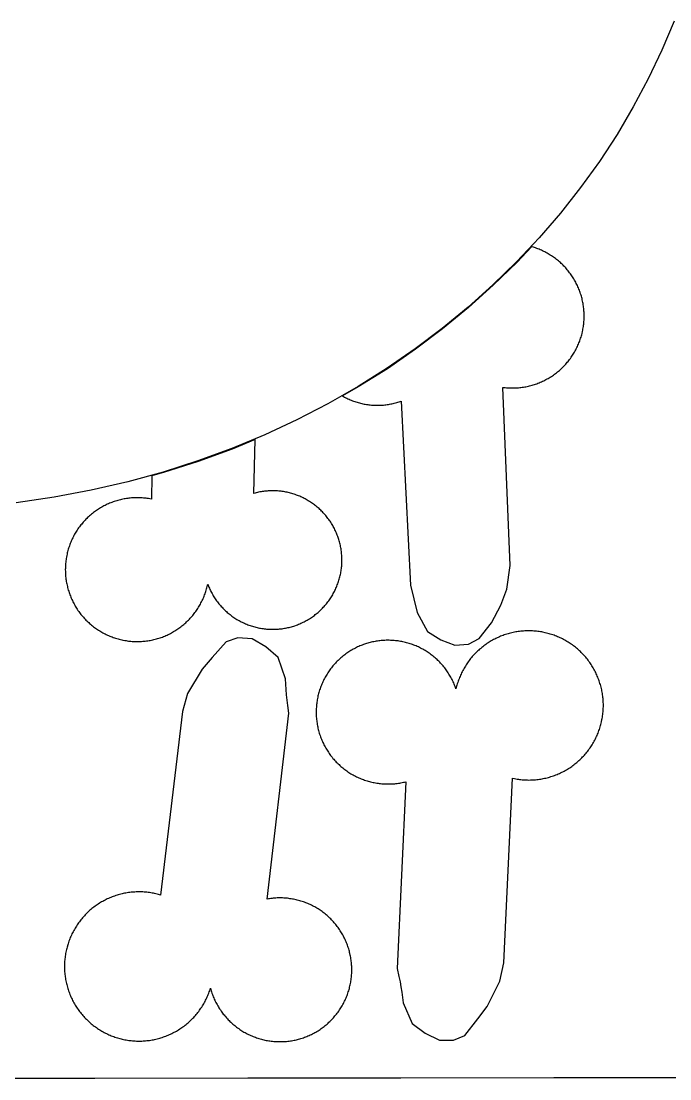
# Model space of a CAD drawing. Extents: x -246 to 246, y -104 to 199.
# Drawn here: x -5.59 to 6, y 108.32 to 127.21 of the extents above; entities that cross this region are included whole.
import ezdxf

# ---------------------------------------------------------------- set-up
doc = ezdxf.new("R2010")
doc.units = 0
doc.layers.add('Add_Red', color=1, linetype='Continuous')
doc.layers.add('Outline_Red', color=1, linetype='Continuous')

msp = doc.modelspace()

# ---------------------------------------------------------------- linework, layer by layer
at = {"layer": 'Add_Red'}
for points in [[(2.405, 116.079), (2.594, 116.179), (2.814, 116.46), (2.982, 116.776), (3.09, 117.064), (3.148, 117.488), (3.015, 120.668), (3.037, 120.665), (3.059, 120.663), (3.082, 120.661), (3.104, 120.659), (3.127, 120.658), (3.149, 120.657), (3.183, 120.657), (3.206, 120.657), (3.228, 120.657), (3.251, 120.658), (3.273, 120.66), (3.296, 120.661), (3.318, 120.664), (3.34, 120.666), (3.362, 120.669), (3.385, 120.672), (3.407, 120.676), (3.429, 120.68), (3.451, 120.685), (3.473, 120.689), (3.495, 120.695), (3.516, 120.7), (3.538, 120.706), (3.559, 120.713), (3.581, 120.719), (3.602, 120.727), (3.623, 120.734), (3.644, 120.742), (3.665, 120.75), (3.686, 120.759), (3.706, 120.768), (3.727, 120.777), (3.747, 120.787), (3.767, 120.797), (3.787, 120.807), (3.807, 120.818), (3.826, 120.829), (3.846, 120.84), (3.865, 120.852), (3.884, 120.864), (3.902, 120.876), (3.921, 120.889), (3.939, 120.902), (3.957, 120.915), (3.975, 120.929), (3.993, 120.943), (4.01, 120.957), (4.027, 120.972), (4.044, 120.987), (4.06, 121.002), (4.077, 121.017), (4.093, 121.033), (4.108, 121.049), (4.124, 121.065), (4.139, 121.082), (4.154, 121.099), (4.168, 121.116), (4.183, 121.133), (4.197, 121.151), (4.21, 121.168), (4.224, 121.186), (4.237, 121.205), (4.249, 121.223), (4.262, 121.242), (4.274, 121.261), (4.285, 121.28), (4.297, 121.299), (4.308, 121.319), (4.319, 121.339), (4.329, 121.358), (4.339, 121.379), (4.349, 121.399), (4.358, 121.419), (4.367, 121.44), (4.376, 121.461), (4.384, 121.481), (4.392, 121.502), (4.399, 121.524), (4.406, 121.545), (4.413, 121.566), (4.419, 121.588), (4.425, 121.609), (4.431, 121.631), (4.439, 121.666), (4.444, 121.688), (4.448, 121.71), (4.452, 121.732), (4.455, 121.754), (4.458, 121.777), (4.461, 121.799), (4.463, 121.821), (4.465, 121.844), (4.467, 121.866), (4.468, 121.888), (4.469, 121.911), (4.469, 121.942), (4.469, 121.965), (4.468, 121.987), (4.467, 122.009), (4.466, 122.032), (4.464, 122.054), (4.462, 122.076), (4.46, 122.099), (4.457, 122.121), (4.453, 122.143), (4.45, 122.165), (4.446, 122.187), (4.441, 122.209), (4.436, 122.231), (4.431, 122.253), (4.425, 122.275), (4.419, 122.296), (4.413, 122.318), (4.406, 122.339), (4.399, 122.361), (4.392, 122.382), (4.384, 122.403), (4.376, 122.424), (4.367, 122.444), (4.358, 122.465), (4.349, 122.485), (4.339, 122.506), (4.329, 122.526), (4.319, 122.546), (4.308, 122.565), (4.297, 122.585), (4.285, 122.604), (4.274, 122.623), (4.262, 122.642), (4.249, 122.661), (4.237, 122.679), (4.224, 122.698), (4.21, 122.716), (4.197, 122.734), (4.183, 122.751), (4.168, 122.768), (4.154, 122.786), (4.139, 122.802), (4.124, 122.819), (4.108, 122.835), (4.093, 122.851), (4.077, 122.867), (4.06, 122.882), (4.044, 122.897), (4.027, 122.912), (4.01, 122.927), (3.993, 122.941), (3.975, 122.955), (3.957, 122.969), (3.939, 122.982), (3.921, 122.995), (3.902, 123.008), (3.884, 123.02), (3.865, 123.032), (3.846, 123.044), (3.826, 123.055), (3.807, 123.067), (3.787, 123.077), (3.767, 123.088), (3.747, 123.098), (3.727, 123.107), (3.706, 123.117), (3.686, 123.126), (3.665, 123.134), (3.644, 123.142), (3.623, 123.15), (3.602, 123.158), (3.565, 123.17), (3.543, 123.176), (3.528, 123.181), (3.27, 122.905), (2.846, 122.492), (2.403, 122.094), (1.94, 121.712), (1.457, 121.348), (0.956, 121.002), (0.436, 120.675), (0.154, 120.514), (0.172, 120.504), (0.191, 120.493), (0.211, 120.483), (0.23, 120.473), (0.25, 120.464), (0.27, 120.455), (0.29, 120.446), (0.31, 120.438), (0.33, 120.43), (0.351, 120.423), (0.371, 120.415), (0.392, 120.408), (0.413, 120.402), (0.434, 120.396), (0.455, 120.39), (0.476, 120.384), (0.497, 120.379), (0.518, 120.375), (0.54, 120.37), (0.561, 120.366), (0.583, 120.363), (0.604, 120.36), (0.626, 120.357), (0.648, 120.354), (0.669, 120.352), (0.691, 120.351), (0.713, 120.349), (0.735, 120.349), (0.776, 120.348), (0.798, 120.348), (0.82, 120.349), (0.842, 120.35), (0.864, 120.351), (0.885, 120.353), (0.907, 120.355), (0.929, 120.357), (0.95, 120.36), (0.972, 120.363), (0.993, 120.367), (1.015, 120.371), (1.036, 120.375), (1.057, 120.38), (1.079, 120.385), (1.1, 120.39), (1.121, 120.396), (1.142, 120.402), (1.163, 120.409), (1.202, 120.422), (1.365, 117.132), (1.484, 116.644), (1.669, 116.306), (1.908, 116.156), (2.162, 116.06), (2.405, 116.079)], [(-3.48, 116.128), (-3.458, 116.129), (-3.436, 116.13), (-3.413, 116.132), (-3.391, 116.134), (-3.369, 116.136), (-3.346, 116.139), (-3.324, 116.142), (-3.302, 116.145), (-3.28, 116.149), (-3.258, 116.153), (-3.236, 116.158), (-3.214, 116.163), (-3.192, 116.168), (-3.171, 116.174), (-3.149, 116.18), (-3.128, 116.187), (-3.106, 116.194), (-3.085, 116.201), (-3.064, 116.208), (-3.043, 116.216), (-3.022, 116.225), (-3.002, 116.234), (-2.981, 116.243), (-2.961, 116.252), (-2.941, 116.262), (-2.921, 116.272), (-2.901, 116.283), (-2.881, 116.293), (-2.862, 116.305), (-2.843, 116.316), (-2.824, 116.328), (-2.805, 116.34), (-2.786, 116.353), (-2.768, 116.365), (-2.75, 116.379), (-2.732, 116.392), (-2.714, 116.406), (-2.697, 116.42), (-2.68, 116.434), (-2.663, 116.449), (-2.646, 116.464), (-2.63, 116.479), (-2.613, 116.495), (-2.598, 116.511), (-2.582, 116.527), (-2.567, 116.543), (-2.552, 116.56), (-2.537, 116.577), (-2.522, 116.594), (-2.508, 116.611), (-2.494, 116.629), (-2.481, 116.647), (-2.468, 116.665), (-2.455, 116.683), (-2.442, 116.702), (-2.43, 116.72), (-2.418, 116.739), (-2.407, 116.759), (-2.395, 116.778), (-2.384, 116.798), (-2.374, 116.817), (-2.364, 116.837), (-2.354, 116.858), (-2.344, 116.878), (-2.335, 116.898), (-2.326, 116.919), (-2.318, 116.94), (-2.31, 116.961), (-2.302, 116.982), (-2.295, 117.003), (-2.288, 117.024), (-2.281, 117.046), (-2.275, 117.067), (-2.269, 117.089), (-2.264, 117.11), (-2.259, 117.132), (-2.254, 117.154), (-2.241, 117.119), (-2.232, 117.1), (-2.224, 117.08), (-2.215, 117.06), (-2.206, 117.041), (-2.196, 117.021), (-2.186, 117.002), (-2.176, 116.983), (-2.165, 116.964), (-2.154, 116.946), (-2.143, 116.927), (-2.131, 116.909), (-2.119, 116.891), (-2.107, 116.873), (-2.095, 116.856), (-2.082, 116.838), (-2.069, 116.821), (-2.055, 116.804), (-2.041, 116.788), (-2.027, 116.771), (-2.013, 116.755), (-1.998, 116.739), (-1.984, 116.724), (-1.968, 116.708), (-1.953, 116.693), (-1.937, 116.678), (-1.921, 116.664), (-1.905, 116.649), (-1.889, 116.635), (-1.872, 116.621), (-1.855, 116.608), (-1.838, 116.595), (-1.821, 116.582), (-1.803, 116.57), (-1.785, 116.557), (-1.767, 116.545), (-1.749, 116.534), (-1.731, 116.523), (-1.712, 116.512), (-1.693, 116.501), (-1.674, 116.491), (-1.655, 116.481), (-1.636, 116.471), (-1.617, 116.462), (-1.597, 116.453), (-1.577, 116.444), (-1.557, 116.436), (-1.537, 116.428), (-1.517, 116.42), (-1.496, 116.413), (-1.476, 116.406), (-1.455, 116.4), (-1.435, 116.394), (-1.414, 116.388), (-1.393, 116.383), (-1.372, 116.378), (-1.351, 116.373), (-1.33, 116.369), (-1.309, 116.365), (-1.287, 116.361), (-1.266, 116.358), (-1.244, 116.355), (-1.223, 116.353), (-1.202, 116.351), (-1.18, 116.349), (-1.158, 116.348), (-1.137, 116.347), (-1.115, 116.346), (-1.094, 116.346), (-1.056, 116.346), (-1.035, 116.347), (-1.013, 116.348), (-0.992, 116.35), (-0.97, 116.352), (-0.949, 116.354), (-0.927, 116.357), (-0.906, 116.36), (-0.885, 116.364), (-0.863, 116.367), (-0.842, 116.372), (-0.821, 116.376), (-0.8, 116.381), (-0.779, 116.387), (-0.758, 116.392), (-0.738, 116.398), (-0.717, 116.405), (-0.696, 116.411), (-0.671, 116.42), (-0.65, 116.428), (-0.63, 116.436), (-0.61, 116.444), (-0.591, 116.453), (-0.571, 116.462), (-0.551, 116.471), (-0.532, 116.481), (-0.513, 116.491), (-0.494, 116.501), (-0.475, 116.512), (-0.457, 116.523), (-0.438, 116.534), (-0.42, 116.545), (-0.402, 116.557), (-0.384, 116.57), (-0.367, 116.582), (-0.349, 116.595), (-0.332, 116.608), (-0.315, 116.621), (-0.299, 116.635), (-0.282, 116.649), (-0.266, 116.664), (-0.25, 116.678), (-0.234, 116.693), (-0.219, 116.708), (-0.204, 116.724), (-0.189, 116.739), (-0.174, 116.755), (-0.16, 116.771), (-0.146, 116.788), (-0.132, 116.804), (-0.119, 116.821), (-0.106, 116.838), (-0.093, 116.856), (-0.08, 116.873), (-0.068, 116.891), (-0.056, 116.909), (-0.045, 116.927), (-0.033, 116.946), (-0.022, 116.964), (-0.012, 116.983), (-0.001, 117.002), (0.009, 117.021), (0.018, 117.041), (0.027, 117.06), (0.036, 117.08), (0.045, 117.1), (0.053, 117.119), (0.061, 117.14), (0.069, 117.16), (0.076, 117.18), (0.083, 117.201), (0.089, 117.221), (0.095, 117.242), (0.101, 117.263), (0.107, 117.284), (0.112, 117.305), (0.116, 117.326), (0.121, 117.347), (0.125, 117.368), (0.128, 117.389), (0.131, 117.411), (0.134, 117.432), (0.137, 117.454), (0.139, 117.475), (0.14, 117.497), (0.142, 117.518), (0.143, 117.54), (0.143, 117.561), (0.143, 117.583), (0.143, 117.609), (0.142, 117.63), (0.141, 117.652), (0.14, 117.673), (0.138, 117.695), (0.136, 117.716), (0.134, 117.738), (0.131, 117.759), (0.127, 117.781), (0.124, 117.802), (0.12, 117.823), (0.115, 117.844), (0.111, 117.865), (0.106, 117.886), (0.1, 117.907), (0.094, 117.928), (0.088, 117.949), (0.076, 117.986), (0.069, 118.006), (0.061, 118.026), (0.053, 118.046), (0.045, 118.066), (0.036, 118.086), (0.027, 118.106), (0.018, 118.125), (0.009, 118.144), (-0.001, 118.164), (-0.012, 118.183), (-0.022, 118.201), (-0.033, 118.22), (-0.045, 118.238), (-0.056, 118.257), (-0.068, 118.275), (-0.08, 118.292), (-0.093, 118.31), (-0.106, 118.327), (-0.119, 118.344), (-0.132, 118.361), (-0.146, 118.378), (-0.16, 118.394), (-0.174, 118.411), (-0.189, 118.427), (-0.204, 118.442), (-0.219, 118.458), (-0.234, 118.473), (-0.25, 118.488), (-0.266, 118.502), (-0.282, 118.516), (-0.299, 118.53), (-0.315, 118.544), (-0.332, 118.558), (-0.349, 118.571), (-0.367, 118.584), (-0.384, 118.596), (-0.402, 118.608), (-0.42, 118.62), (-0.438, 118.632), (-0.457, 118.643), (-0.475, 118.654), (-0.494, 118.665), (-0.513, 118.675), (-0.532, 118.685), (-0.551, 118.695), (-0.571, 118.704), (-0.591, 118.713), (-0.61, 118.722), (-0.63, 118.73), (-0.65, 118.738), (-0.671, 118.745), (-0.691, 118.752), (-0.711, 118.759), (-0.732, 118.766), (-0.753, 118.772), (-0.774, 118.778), (-0.794, 118.783), (-0.815, 118.788), (-0.837, 118.793), (-0.858, 118.797), (-0.879, 118.801), (-0.9, 118.805), (-0.922, 118.808), (-0.943, 118.811), (-0.964, 118.813), (-0.986, 118.815), (-1.007, 118.817), (-1.029, 118.818), (-1.051, 118.819), (-1.072, 118.82), (-1.094, 118.82), (-1.129, 118.819), (-1.151, 118.819), (-1.173, 118.817), (-1.194, 118.816), (-1.216, 118.814), (-1.237, 118.812), (-1.259, 118.809), (-1.28, 118.806), (-1.301, 118.802), (-1.322, 118.799), (-1.344, 118.794), (-1.365, 118.79), (-1.386, 118.785), (-1.407, 118.78), (-1.428, 118.774), (-1.406, 119.738), (-1.82, 119.566), (-2.425, 119.344), (-3.046, 119.145), (-3.25, 119.088), (-3.26, 118.671), (-3.289, 118.677), (-3.311, 118.68), (-3.334, 118.684), (-3.356, 118.687), (-3.378, 118.689), (-3.4, 118.691), (-3.423, 118.693), (-3.445, 118.695), (-3.467, 118.696), (-3.49, 118.696), (-3.512, 118.696), (-3.548, 118.696), (-3.57, 118.695), (-3.593, 118.694), (-3.615, 118.692), (-3.638, 118.69), (-3.66, 118.688), (-3.682, 118.685), (-3.704, 118.682), (-3.726, 118.678), (-3.748, 118.674), (-3.77, 118.67), (-3.792, 118.665), (-3.814, 118.66), (-3.836, 118.655), (-3.858, 118.649), (-3.879, 118.643), (-3.901, 118.636), (-3.922, 118.629), (-3.943, 118.622), (-3.964, 118.614), (-3.985, 118.606), (-4.006, 118.598), (-4.026, 118.589), (-4.047, 118.58), (-4.067, 118.57), (-4.087, 118.56), (-4.107, 118.55), (-4.127, 118.54), (-4.147, 118.529), (-4.166, 118.517), (-4.185, 118.506), (-4.204, 118.494), (-4.223, 118.482), (-4.241, 118.469), (-4.26, 118.456), (-4.278, 118.443), (-4.296, 118.43), (-4.313, 118.416), (-4.331, 118.402), (-4.348, 118.387), (-4.365, 118.372), (-4.382, 118.357), (-4.398, 118.342), (-4.414, 118.326), (-4.43, 118.311), (-4.445, 118.294), (-4.461, 118.278), (-4.476, 118.261), (-4.49, 118.244), (-4.505, 118.227), (-4.519, 118.21), (-4.532, 118.192), (-4.546, 118.174), (-4.559, 118.156), (-4.572, 118.138), (-4.584, 118.119), (-4.597, 118.1), (-4.608, 118.081), (-4.62, 118.062), (-4.631, 118.043), (-4.642, 118.023), (-4.652, 118.003), (-4.663, 117.983), (-4.672, 117.963), (-4.682, 117.943), (-4.691, 117.922), (-4.7, 117.901), (-4.708, 117.881), (-4.716, 117.86), (-4.724, 117.839), (-4.731, 117.817), (-4.738, 117.796), (-4.744, 117.775), (-4.75, 117.753), (-4.756, 117.731), (-4.762, 117.71), (-4.767, 117.688), (-4.771, 117.666), (-4.777, 117.635), (-4.781, 117.613), (-4.784, 117.591), (-4.787, 117.569), (-4.789, 117.546), (-4.792, 117.524), (-4.793, 117.502), (-4.795, 117.479), (-4.796, 117.457), (-4.796, 117.434), (-4.797, 117.412), (-4.796, 117.378), (-4.795, 117.356), (-4.794, 117.333), (-4.793, 117.311), (-4.791, 117.289), (-4.788, 117.266), (-4.786, 117.244), (-4.782, 117.222), (-4.779, 117.2), (-4.775, 117.178), (-4.771, 117.156), (-4.766, 117.134), (-4.761, 117.112), (-4.756, 117.09), (-4.75, 117.069), (-4.744, 117.047), (-4.737, 117.026), (-4.73, 117.004), (-4.723, 116.983), (-4.715, 116.962), (-4.707, 116.941), (-4.699, 116.92), (-4.69, 116.9), (-4.681, 116.879), (-4.671, 116.859), (-4.662, 116.839), (-4.651, 116.819), (-4.641, 116.799), (-4.63, 116.779), (-4.619, 116.76), (-4.607, 116.741), (-4.595, 116.722), (-4.583, 116.703), (-4.571, 116.684), (-4.558, 116.666), (-4.545, 116.648), (-4.531, 116.63), (-4.517, 116.612), (-4.503, 116.595), (-4.489, 116.578), (-4.474, 116.561), (-4.459, 116.544), (-4.444, 116.528), (-4.428, 116.512), (-4.412, 116.496), (-4.396, 116.48), (-4.38, 116.465), (-4.363, 116.45), (-4.346, 116.435), (-4.329, 116.421), (-4.312, 116.407), (-4.294, 116.393), (-4.276, 116.38), (-4.258, 116.366), (-4.24, 116.354), (-4.221, 116.341), (-4.202, 116.329), (-4.183, 116.317), (-4.164, 116.305), (-4.144, 116.294), (-4.125, 116.283), (-4.105, 116.273), (-4.085, 116.263), (-4.065, 116.253), (-4.045, 116.243), (-4.024, 116.234), (-4.004, 116.225), (-3.983, 116.217), (-3.962, 116.209), (-3.941, 116.201), (-3.92, 116.194), (-3.898, 116.187), (-3.877, 116.181), (-3.855, 116.174), (-3.834, 116.169), (-3.812, 116.163), (-3.79, 116.158), (-3.768, 116.154), (-3.735, 116.147), (-3.713, 116.144), (-3.691, 116.14), (-3.669, 116.137), (-3.646, 116.135), (-3.624, 116.133), (-3.602, 116.131), (-3.579, 116.13), (-3.557, 116.129), (-3.535, 116.128), (-3.512, 116.128), (-3.48, 116.128)], [(2.34, 109.09), (2.57, 109.386), (2.735, 109.61), (2.965, 110.062), (3.033, 110.39), (3.188, 113.686), (3.225, 113.678), (3.248, 113.674), (3.271, 113.67), (3.294, 113.666), (3.317, 113.663), (3.34, 113.661), (3.363, 113.658), (3.386, 113.657), (3.41, 113.655), (3.433, 113.654), (3.456, 113.654), (3.479, 113.653), (3.509, 113.654), (3.532, 113.654), (3.556, 113.656), (3.579, 113.657), (3.602, 113.659), (3.625, 113.661), (3.648, 113.664), (3.671, 113.667), (3.694, 113.671), (3.717, 113.675), (3.74, 113.679), (3.763, 113.684), (3.785, 113.689), (3.808, 113.695), (3.83, 113.7), (3.853, 113.707), (3.875, 113.714), (3.897, 113.721), (3.919, 113.728), (3.941, 113.736), (3.963, 113.744), (3.985, 113.753), (4.006, 113.762), (4.027, 113.771), (4.048, 113.781), (4.069, 113.791), (4.09, 113.802), (4.111, 113.812), (4.131, 113.824), (4.151, 113.835), (4.171, 113.847), (4.191, 113.859), (4.211, 113.872), (4.23, 113.885), (4.249, 113.898), (4.268, 113.912), (4.286, 113.926), (4.305, 113.94), (4.323, 113.954), (4.341, 113.969), (4.359, 113.985), (4.376, 114), (4.393, 114.016), (4.41, 114.032), (4.426, 114.048), (4.442, 114.065), (4.458, 114.082), (4.474, 114.099), (4.489, 114.117), (4.504, 114.134), (4.519, 114.152), (4.533, 114.171), (4.548, 114.189), (4.561, 114.208), (4.575, 114.227), (4.588, 114.246), (4.6, 114.266), (4.613, 114.285), (4.625, 114.305), (4.637, 114.325), (4.648, 114.346), (4.659, 114.366), (4.67, 114.387), (4.68, 114.408), (4.69, 114.429), (4.699, 114.45), (4.709, 114.471), (4.717, 114.493), (4.726, 114.515), (4.734, 114.536), (4.741, 114.558), (4.749, 114.58), (4.756, 114.603), (4.762, 114.625), (4.768, 114.647), (4.774, 114.67), (4.779, 114.693), (4.787, 114.732), (4.792, 114.755), (4.796, 114.778), (4.799, 114.801), (4.802, 114.824), (4.805, 114.847), (4.807, 114.87), (4.809, 114.893), (4.81, 114.916), (4.811, 114.94), (4.812, 114.963), (4.812, 114.986), (4.812, 115.014), (4.811, 115.037), (4.81, 115.06), (4.808, 115.083), (4.806, 115.107), (4.804, 115.13), (4.801, 115.153), (4.798, 115.176), (4.795, 115.199), (4.791, 115.222), (4.787, 115.245), (4.782, 115.267), (4.777, 115.29), (4.771, 115.313), (4.765, 115.335), (4.759, 115.358), (4.752, 115.38), (4.745, 115.402), (4.738, 115.424), (4.73, 115.446), (4.722, 115.468), (4.713, 115.489), (4.704, 115.511), (4.695, 115.532), (4.685, 115.553), (4.675, 115.574), (4.665, 115.595), (4.654, 115.616), (4.643, 115.636), (4.631, 115.656), (4.619, 115.676), (4.607, 115.696), (4.595, 115.716), (4.582, 115.735), (4.568, 115.754), (4.555, 115.773), (4.541, 115.792), (4.527, 115.81), (4.512, 115.828), (4.497, 115.846), (4.482, 115.864), (4.467, 115.881), (4.451, 115.898), (4.435, 115.915), (4.418, 115.931), (4.402, 115.948), (4.385, 115.964), (4.368, 115.979), (4.35, 115.995), (4.333, 116.01), (4.315, 116.024), (4.296, 116.039), (4.278, 116.053), (4.259, 116.067), (4.24, 116.08), (4.221, 116.093), (4.201, 116.106), (4.182, 116.118), (4.162, 116.131), (4.142, 116.142), (4.122, 116.154), (4.101, 116.165), (4.08, 116.175), (4.06, 116.186), (4.038, 116.196), (4.017, 116.205), (3.996, 116.214), (3.974, 116.223), (3.953, 116.232), (3.931, 116.24), (3.909, 116.247), (3.887, 116.255), (3.865, 116.262), (3.842, 116.268), (3.82, 116.274), (3.797, 116.28), (3.775, 116.285), (3.734, 116.294), (3.711, 116.298), (3.688, 116.302), (3.665, 116.306), (3.642, 116.309), (3.619, 116.311), (3.595, 116.314), (3.572, 116.315), (3.549, 116.317), (3.526, 116.318), (3.503, 116.318), (3.479, 116.319), (3.454, 116.318), (3.43, 116.318), (3.407, 116.317), (3.384, 116.315), (3.361, 116.313), (3.338, 116.311), (3.315, 116.308), (3.292, 116.305), (3.269, 116.302), (3.246, 116.298), (3.223, 116.294), (3.2, 116.289), (3.177, 116.284), (3.155, 116.278), (3.132, 116.273), (3.11, 116.266), (3.087, 116.26), (3.065, 116.253), (3.043, 116.245), (3.021, 116.237), (3, 116.229), (2.978, 116.221), (2.956, 116.212), (2.935, 116.202), (2.914, 116.193), (2.893, 116.183), (2.872, 116.172), (2.852, 116.162), (2.831, 116.15), (2.811, 116.139), (2.791, 116.127), (2.771, 116.115), (2.752, 116.102), (2.732, 116.09), (2.713, 116.076), (2.694, 116.063), (2.675, 116.049), (2.657, 116.035), (2.639, 116.02), (2.621, 116.005), (2.603, 115.99), (2.586, 115.975), (2.569, 115.959), (2.552, 115.943), (2.535, 115.927), (2.519, 115.91), (2.503, 115.893), (2.487, 115.876), (2.472, 115.859), (2.457, 115.841), (2.442, 115.823), (2.428, 115.805), (2.414, 115.786), (2.4, 115.767), (2.386, 115.748), (2.373, 115.729), (2.36, 115.71), (2.348, 115.69), (2.336, 115.67), (2.324, 115.65), (2.313, 115.63), (2.302, 115.61), (2.291, 115.589), (2.28, 115.568), (2.271, 115.547), (2.261, 115.526), (2.252, 115.505), (2.243, 115.483), (2.234, 115.461), (2.226, 115.44), (2.218, 115.418), (2.211, 115.396), (2.204, 115.373), (2.198, 115.351), (2.191, 115.329), (2.186, 115.306), (2.18, 115.284), (2.172, 115.306), (2.165, 115.327), (2.156, 115.347), (2.148, 115.368), (2.139, 115.389), (2.13, 115.409), (2.12, 115.429), (2.11, 115.449), (2.1, 115.469), (2.089, 115.489), (2.078, 115.508), (2.067, 115.528), (2.055, 115.547), (2.043, 115.566), (2.03, 115.584), (2.018, 115.603), (2.005, 115.621), (1.991, 115.639), (1.978, 115.657), (1.964, 115.674), (1.95, 115.692), (1.935, 115.709), (1.92, 115.725), (1.905, 115.742), (1.89, 115.758), (1.874, 115.774), (1.858, 115.79), (1.842, 115.805), (1.825, 115.82), (1.808, 115.835), (1.791, 115.85), (1.774, 115.864), (1.757, 115.878), (1.739, 115.892), (1.721, 115.905), (1.702, 115.918), (1.684, 115.931), (1.665, 115.943), (1.646, 115.955), (1.627, 115.967), (1.608, 115.978), (1.589, 115.989), (1.569, 116), (1.549, 116.01), (1.529, 116.02), (1.509, 116.03), (1.488, 116.039), (1.468, 116.048), (1.447, 116.057), (1.426, 116.065), (1.405, 116.073), (1.384, 116.08), (1.363, 116.087), (1.342, 116.094), (1.32, 116.1), (1.298, 116.106), (1.277, 116.112), (1.255, 116.117), (1.233, 116.122), (1.211, 116.127), (1.189, 116.131), (1.167, 116.134), (1.145, 116.138), (1.123, 116.141), (1.1, 116.143), (1.078, 116.145), (1.056, 116.147), (1.033, 116.148), (1.011, 116.149), (0.989, 116.15), (0.966, 116.15), (0.934, 116.15), (0.912, 116.149), (0.89, 116.148), (0.867, 116.146), (0.845, 116.144), (0.823, 116.142), (0.801, 116.139), (0.778, 116.136), (0.756, 116.133), (0.734, 116.129), (0.712, 116.125), (0.69, 116.12), (0.668, 116.115), (0.647, 116.11), (0.625, 116.104), (0.603, 116.098), (0.582, 116.091), (0.548, 116.08), (0.527, 116.073), (0.506, 116.065), (0.485, 116.057), (0.465, 116.048), (0.444, 116.039), (0.424, 116.03), (0.403, 116.02), (0.383, 116.01), (0.364, 116), (0.344, 115.989), (0.324, 115.978), (0.305, 115.967), (0.286, 115.955), (0.267, 115.943), (0.248, 115.931), (0.23, 115.918), (0.212, 115.905), (0.194, 115.892), (0.176, 115.878), (0.158, 115.864), (0.141, 115.85), (0.124, 115.835), (0.107, 115.82), (0.091, 115.805), (0.074, 115.79), (0.059, 115.774), (0.043, 115.758), (0.027, 115.742), (0.012, 115.725), (-0.003, 115.709), (-0.017, 115.692), (-0.031, 115.674), (-0.045, 115.657), (-0.059, 115.639), (-0.072, 115.621), (-0.085, 115.603), (-0.098, 115.584), (-0.11, 115.566), (-0.122, 115.547), (-0.134, 115.528), (-0.145, 115.508), (-0.157, 115.489), (-0.167, 115.469), (-0.178, 115.449), (-0.188, 115.429), (-0.197, 115.409), (-0.206, 115.389), (-0.215, 115.368), (-0.224, 115.347), (-0.232, 115.327), (-0.24, 115.306), (-0.248, 115.284), (-0.255, 115.263), (-0.261, 115.242), (-0.268, 115.22), (-0.274, 115.199), (-0.279, 115.177), (-0.285, 115.155), (-0.289, 115.133), (-0.294, 115.111), (-0.298, 115.089), (-0.302, 115.067), (-0.305, 115.045), (-0.308, 115.023), (-0.31, 115.001), (-0.313, 114.978), (-0.314, 114.956), (-0.316, 114.934), (-0.317, 114.911), (-0.317, 114.889), (-0.317, 114.867), (-0.317, 114.824), (-0.316, 114.802), (-0.315, 114.78), (-0.313, 114.757), (-0.311, 114.735), (-0.308, 114.713), (-0.305, 114.691), (-0.302, 114.668), (-0.298, 114.646), (-0.294, 114.624), (-0.29, 114.602), (-0.285, 114.58), (-0.28, 114.559), (-0.274, 114.537), (-0.268, 114.515), (-0.261, 114.491), (-0.255, 114.47), (-0.248, 114.449), (-0.24, 114.428), (-0.232, 114.407), (-0.224, 114.386), (-0.215, 114.365), (-0.206, 114.344), (-0.197, 114.324), (-0.188, 114.304), (-0.178, 114.284), (-0.167, 114.264), (-0.157, 114.244), (-0.145, 114.225), (-0.134, 114.205), (-0.122, 114.186), (-0.11, 114.167), (-0.098, 114.149), (-0.085, 114.13), (-0.072, 114.112), (-0.059, 114.094), (-0.045, 114.076), (-0.031, 114.059), (-0.017, 114.041), (-0.003, 114.024), (0.012, 114.008), (0.027, 113.991), (0.043, 113.975), (0.059, 113.959), (0.074, 113.943), (0.091, 113.928), (0.107, 113.913), (0.124, 113.898), (0.141, 113.883), (0.158, 113.869), (0.176, 113.855), (0.194, 113.841), (0.212, 113.828), (0.23, 113.815), (0.248, 113.802), (0.267, 113.79), (0.286, 113.778), (0.305, 113.766), (0.324, 113.755), (0.344, 113.744), (0.364, 113.733), (0.383, 113.723), (0.403, 113.713), (0.424, 113.703), (0.444, 113.694), (0.465, 113.685), (0.485, 113.676), (0.506, 113.668), (0.527, 113.66), (0.548, 113.653), (0.57, 113.646), (0.591, 113.639), (0.612, 113.633), (0.634, 113.627), (0.656, 113.621), (0.677, 113.616), (0.699, 113.611), (0.721, 113.607), (0.743, 113.602), (0.765, 113.599), (0.788, 113.595), (0.81, 113.592), (0.832, 113.59), (0.854, 113.588), (0.877, 113.586), (0.899, 113.585), (0.921, 113.584), (0.944, 113.583), (0.966, 113.583), (0.996, 113.583), (1.019, 113.584), (1.041, 113.585), (1.063, 113.587), (1.086, 113.588), (1.108, 113.591), (1.13, 113.593), (1.152, 113.596), (1.175, 113.6), (1.197, 113.604), (1.219, 113.608), (1.241, 113.613), (1.262, 113.618), (1.284, 113.623), (1.132, 110.285), (1.162, 110.145), (1.181, 110.051), (1.197, 109.957), (1.212, 109.862), (1.226, 109.767), (1.237, 109.672), (1.397, 109.306), (1.63, 109.129), (1.883, 109.007), (2.136, 109.005), (2.34, 109.09)], [(-0.934, 108.98), (-0.912, 108.981), (-0.889, 108.982), (-0.867, 108.983), (-0.845, 108.985), (-0.822, 108.988), (-0.8, 108.99), (-0.778, 108.993), (-0.756, 108.997), (-0.734, 109.001), (-0.712, 109.005), (-0.69, 109.009), (-0.668, 109.014), (-0.632, 109.023), (-0.61, 109.029), (-0.589, 109.036), (-0.567, 109.043), (-0.546, 109.05), (-0.525, 109.057), (-0.504, 109.065), (-0.483, 109.073), (-0.463, 109.082), (-0.442, 109.091), (-0.422, 109.1), (-0.401, 109.11), (-0.381, 109.12), (-0.361, 109.13), (-0.342, 109.141), (-0.322, 109.152), (-0.303, 109.163), (-0.284, 109.175), (-0.265, 109.187), (-0.246, 109.199), (-0.228, 109.212), (-0.21, 109.225), (-0.192, 109.238), (-0.174, 109.252), (-0.156, 109.266), (-0.139, 109.28), (-0.122, 109.295), (-0.105, 109.309), (-0.089, 109.325), (-0.072, 109.34), (-0.056, 109.356), (-0.041, 109.372), (-0.025, 109.388), (-0.01, 109.404), (0.005, 109.421), (0.019, 109.438), (0.034, 109.456), (0.047, 109.473), (0.061, 109.491), (0.074, 109.509), (0.087, 109.527), (0.1, 109.546), (0.113, 109.564), (0.125, 109.583), (0.136, 109.602), (0.148, 109.622), (0.159, 109.641), (0.169, 109.661), (0.18, 109.681), (0.19, 109.701), (0.199, 109.721), (0.209, 109.741), (0.218, 109.762), (0.226, 109.782), (0.234, 109.803), (0.242, 109.824), (0.25, 109.845), (0.257, 109.867), (0.264, 109.888), (0.27, 109.91), (0.276, 109.931), (0.281, 109.953), (0.287, 109.975), (0.292, 109.996), (0.296, 110.018), (0.3, 110.04), (0.304, 110.063), (0.307, 110.085), (0.31, 110.107), (0.313, 110.129), (0.315, 110.151), (0.316, 110.174), (0.318, 110.196), (0.319, 110.219), (0.319, 110.241), (0.32, 110.263), (0.319, 110.304), (0.318, 110.326), (0.317, 110.348), (0.315, 110.371), (0.313, 110.393), (0.311, 110.415), (0.308, 110.438), (0.304, 110.46), (0.301, 110.482), (0.297, 110.504), (0.292, 110.526), (0.287, 110.552), (0.281, 110.574), (0.276, 110.596), (0.27, 110.617), (0.264, 110.639), (0.257, 110.66), (0.25, 110.681), (0.242, 110.702), (0.234, 110.723), (0.226, 110.744), (0.218, 110.765), (0.209, 110.785), (0.199, 110.806), (0.19, 110.826), (0.18, 110.846), (0.169, 110.866), (0.159, 110.886), (0.148, 110.905), (0.136, 110.924), (0.125, 110.944), (0.113, 110.962), (0.1, 110.981), (0.087, 111), (0.074, 111.018), (0.061, 111.036), (0.047, 111.054), (0.034, 111.071), (0.019, 111.088), (0.005, 111.105), (-0.01, 111.122), (-0.025, 111.139), (-0.041, 111.155), (-0.056, 111.171), (-0.072, 111.187), (-0.089, 111.202), (-0.105, 111.217), (-0.122, 111.232), (-0.139, 111.247), (-0.156, 111.261), (-0.174, 111.275), (-0.192, 111.289), (-0.21, 111.302), (-0.228, 111.315), (-0.246, 111.328), (-0.265, 111.34), (-0.284, 111.352), (-0.303, 111.364), (-0.322, 111.375), (-0.342, 111.386), (-0.361, 111.397), (-0.381, 111.407), (-0.401, 111.417), (-0.422, 111.427), (-0.442, 111.436), (-0.463, 111.445), (-0.483, 111.454), (-0.504, 111.462), (-0.525, 111.47), (-0.546, 111.477), (-0.567, 111.484), (-0.589, 111.491), (-0.61, 111.497), (-0.632, 111.503), (-0.654, 111.509), (-0.675, 111.514), (-0.697, 111.519), (-0.719, 111.523), (-0.741, 111.527), (-0.763, 111.531), (-0.785, 111.534), (-0.808, 111.537), (-0.83, 111.54), (-0.852, 111.542), (-0.875, 111.544), (-0.897, 111.545), (-0.919, 111.546), (-0.942, 111.547), (-0.964, 111.547), (-0.992, 111.547), (-1.015, 111.546), (-1.037, 111.545), (-1.059, 111.543), (-1.082, 111.542), (-1.104, 111.539), (-1.126, 111.537), (-1.149, 111.534), (-1.171, 111.53), (-1.193, 111.526), (-0.804, 114.845), (-0.824, 114.987), (-0.836, 115.082), (-0.845, 115.177), (-0.854, 115.273), (-0.86, 115.368), (-0.865, 115.464), (-0.998, 115.841), (-1.218, 116.033), (-1.462, 116.173), (-1.714, 116.194), (-1.924, 116.123), (-2.174, 115.844), (-2.354, 115.632), (-2.616, 115.198), (-2.707, 114.875), (-3.096, 111.599), (-3.134, 111.61), (-3.157, 111.616), (-3.18, 111.621), (-3.202, 111.626), (-3.225, 111.631), (-3.248, 111.635), (-3.271, 111.639), (-3.294, 111.643), (-3.317, 111.646), (-3.34, 111.648), (-3.363, 111.65), (-3.386, 111.652), (-3.41, 111.654), (-3.433, 111.655), (-3.456, 111.655), (-3.479, 111.656), (-3.507, 111.655), (-3.53, 111.655), (-3.554, 111.653), (-3.577, 111.652), (-3.6, 111.65), (-3.623, 111.648), (-3.646, 111.645), (-3.669, 111.642), (-3.692, 111.638), (-3.715, 111.634), (-3.738, 111.63), (-3.761, 111.625), (-3.784, 111.62), (-3.806, 111.615), (-3.829, 111.609), (-3.851, 111.603), (-3.873, 111.596), (-3.896, 111.589), (-3.918, 111.581), (-3.94, 111.574), (-3.961, 111.565), (-3.983, 111.557), (-4.004, 111.548), (-4.026, 111.538), (-4.047, 111.529), (-4.068, 111.519), (-4.088, 111.508), (-4.109, 111.497), (-4.129, 111.486), (-4.15, 111.475), (-4.17, 111.463), (-4.189, 111.451), (-4.209, 111.438), (-4.228, 111.425), (-4.248, 111.412), (-4.266, 111.398), (-4.285, 111.384), (-4.303, 111.37), (-4.322, 111.356), (-4.34, 111.341), (-4.357, 111.326), (-4.375, 111.31), (-4.392, 111.294), (-4.408, 111.278), (-4.425, 111.262), (-4.441, 111.245), (-4.457, 111.228), (-4.473, 111.211), (-4.488, 111.194), (-4.503, 111.176), (-4.518, 111.158), (-4.532, 111.14), (-4.546, 111.121), (-4.56, 111.102), (-4.574, 111.083), (-4.587, 111.064), (-4.6, 111.045), (-4.612, 111.025), (-4.624, 111.005), (-4.636, 110.985), (-4.647, 110.965), (-4.658, 110.944), (-4.669, 110.924), (-4.679, 110.903), (-4.689, 110.882), (-4.699, 110.861), (-4.708, 110.839), (-4.717, 110.818), (-4.725, 110.796), (-4.733, 110.774), (-4.741, 110.752), (-4.748, 110.73), (-4.755, 110.708), (-4.767, 110.668), (-4.772, 110.645), (-4.778, 110.623), (-4.783, 110.6), (-4.787, 110.577), (-4.792, 110.554), (-4.796, 110.531), (-4.799, 110.508), (-4.802, 110.485), (-4.805, 110.462), (-4.807, 110.439), (-4.809, 110.416), (-4.81, 110.393), (-4.811, 110.369), (-4.812, 110.346), (-4.812, 110.323), (-4.812, 110.297), (-4.811, 110.274), (-4.81, 110.251), (-4.809, 110.227), (-4.807, 110.204), (-4.804, 110.181), (-4.802, 110.158), (-4.799, 110.135), (-4.795, 110.112), (-4.791, 110.089), (-4.787, 110.066), (-4.782, 110.043), (-4.777, 110.021), (-4.772, 109.998), (-4.766, 109.975), (-4.76, 109.953), (-4.753, 109.931), (-4.746, 109.909), (-4.738, 109.887), (-4.731, 109.865), (-4.722, 109.843), (-4.714, 109.821), (-4.705, 109.8), (-4.696, 109.778), (-4.686, 109.757), (-4.676, 109.736), (-4.666, 109.716), (-4.655, 109.695), (-4.644, 109.675), (-4.632, 109.654), (-4.62, 109.634), (-4.608, 109.615), (-4.596, 109.595), (-4.583, 109.576), (-4.569, 109.556), (-4.556, 109.537), (-4.542, 109.519), (-4.528, 109.5), (-4.513, 109.482), (-4.498, 109.464), (-4.483, 109.447), (-4.468, 109.429), (-4.452, 109.412), (-4.436, 109.395), (-4.42, 109.379), (-4.403, 109.362), (-4.386, 109.347), (-4.369, 109.331), (-4.352, 109.315), (-4.334, 109.3), (-4.316, 109.286), (-4.298, 109.271), (-4.279, 109.257), (-4.26, 109.243), (-4.242, 109.23), (-4.222, 109.217), (-4.203, 109.204), (-4.183, 109.191), (-4.163, 109.179), (-4.143, 109.168), (-4.123, 109.156), (-4.103, 109.145), (-4.082, 109.134), (-4.061, 109.124), (-4.04, 109.114), (-4.019, 109.104), (-3.998, 109.095), (-3.976, 109.086), (-3.954, 109.078), (-3.933, 109.07), (-3.911, 109.062), (-3.889, 109.055), (-3.866, 109.048), (-3.824, 109.036), (-3.802, 109.03), (-3.779, 109.024), (-3.756, 109.019), (-3.734, 109.015), (-3.711, 109.011), (-3.688, 109.007), (-3.665, 109.003), (-3.642, 109), (-3.619, 108.998), (-3.595, 108.995), (-3.572, 108.994), (-3.549, 108.992), (-3.526, 108.991), (-3.503, 108.99), (-3.479, 108.99), (-3.456, 108.99), (-3.432, 108.991), (-3.409, 108.992), (-3.386, 108.994), (-3.363, 108.995), (-3.339, 108.998), (-3.316, 109), (-3.293, 109.003), (-3.27, 109.007), (-3.247, 109.011), (-3.225, 109.015), (-3.202, 109.02), (-3.179, 109.025), (-3.156, 109.03), (-3.134, 109.036), (-3.111, 109.042), (-3.089, 109.049), (-3.067, 109.056), (-3.045, 109.063), (-3.023, 109.071), (-3.001, 109.079), (-2.98, 109.088), (-2.958, 109.096), (-2.937, 109.106), (-2.916, 109.115), (-2.895, 109.125), (-2.874, 109.136), (-2.853, 109.147), (-2.833, 109.158), (-2.813, 109.169), (-2.792, 109.181), (-2.773, 109.193), (-2.753, 109.206), (-2.734, 109.218), (-2.714, 109.232), (-2.696, 109.245), (-2.677, 109.259), (-2.658, 109.273), (-2.64, 109.288), (-2.622, 109.302), (-2.605, 109.317), (-2.587, 109.333), (-2.57, 109.349), (-2.553, 109.365), (-2.537, 109.381), (-2.52, 109.398), (-2.504, 109.414), (-2.489, 109.432), (-2.473, 109.449), (-2.458, 109.467), (-2.443, 109.485), (-2.429, 109.503), (-2.415, 109.521), (-2.401, 109.54), (-2.387, 109.559), (-2.374, 109.578), (-2.361, 109.598), (-2.349, 109.617), (-2.337, 109.637), (-2.325, 109.657), (-2.313, 109.677), (-2.302, 109.698), (-2.292, 109.718), (-2.281, 109.739), (-2.271, 109.76), (-2.262, 109.781), (-2.252, 109.803), (-2.243, 109.824), (-2.235, 109.846), (-2.227, 109.868), (-2.219, 109.89), (-2.212, 109.912), (-2.205, 109.934), (-2.198, 109.91), (-2.192, 109.888), (-2.185, 109.867), (-2.178, 109.845), (-2.17, 109.824), (-2.162, 109.803), (-2.154, 109.782), (-2.146, 109.762), (-2.137, 109.741), (-2.127, 109.721), (-2.118, 109.701), (-2.108, 109.681), (-2.097, 109.661), (-2.087, 109.641), (-2.076, 109.622), (-2.064, 109.602), (-2.053, 109.583), (-2.041, 109.564), (-2.028, 109.546), (-2.016, 109.527), (-2.003, 109.509), (-1.989, 109.491), (-1.976, 109.473), (-1.962, 109.456), (-1.947, 109.438), (-1.933, 109.421), (-1.918, 109.404), (-1.903, 109.388), (-1.887, 109.372), (-1.872, 109.356), (-1.856, 109.34), (-1.84, 109.325), (-1.823, 109.309), (-1.806, 109.295), (-1.789, 109.28), (-1.772, 109.266), (-1.754, 109.252), (-1.737, 109.238), (-1.719, 109.225), (-1.7, 109.212), (-1.682, 109.199), (-1.663, 109.187), (-1.644, 109.175), (-1.625, 109.163), (-1.606, 109.152), (-1.586, 109.141), (-1.567, 109.13), (-1.547, 109.12), (-1.527, 109.11), (-1.507, 109.1), (-1.486, 109.091), (-1.466, 109.082), (-1.445, 109.073), (-1.424, 109.065), (-1.403, 109.057), (-1.382, 109.05), (-1.361, 109.043), (-1.339, 109.036), (-1.318, 109.029), (-1.296, 109.023), (-1.275, 109.018), (-1.253, 109.013), (-1.231, 109.008), (-1.209, 109.003), (-1.187, 108.999), (-1.165, 108.996), (-1.143, 108.992), (-1.121, 108.989), (-1.098, 108.987), (-1.076, 108.985), (-1.054, 108.983), (-1.031, 108.981), (-1.009, 108.98), (-0.986, 108.98), (-0.964, 108.98), (-0.934, 108.98)]]:
    msp.add_lwpolyline(points, dxfattribs=at)
at = {"layer": 'Outline_Red'}
for points in [[(6.075, 127.21), (5.857, 126.69), (5.614, 126.179), (5.347, 125.677), (5.056, 125.186), (4.742, 124.706), (4.405, 124.238), (4.046, 123.782), (3.665, 123.34), (3.263, 122.912), (2.84, 122.499), (2.397, 122.101), (1.934, 121.72), (1.452, 121.356), (0.951, 121.01), (0.431, 120.683), (-0.107, 120.375), (-0.662, 120.087), (-1.234, 119.82), (-1.823, 119.575), (-2.428, 119.353), (-3.048, 119.154), (-3.683, 118.979), (-4.333, 118.829), (-4.997, 118.704), (-5.675, 118.606)], [(-17.931, 108.315), (-15.199, 108.318), (-12.467, 108.321), (-9.735, 108.324), (-7.003, 108.327), (-4.271, 108.33), (-1.539, 108.333), (1.193, 108.336), (3.925, 108.339), (6.657, 108.342)]]:
    msp.add_lwpolyline(points, dxfattribs=at)

doc.saveas('drawing.dxf')
